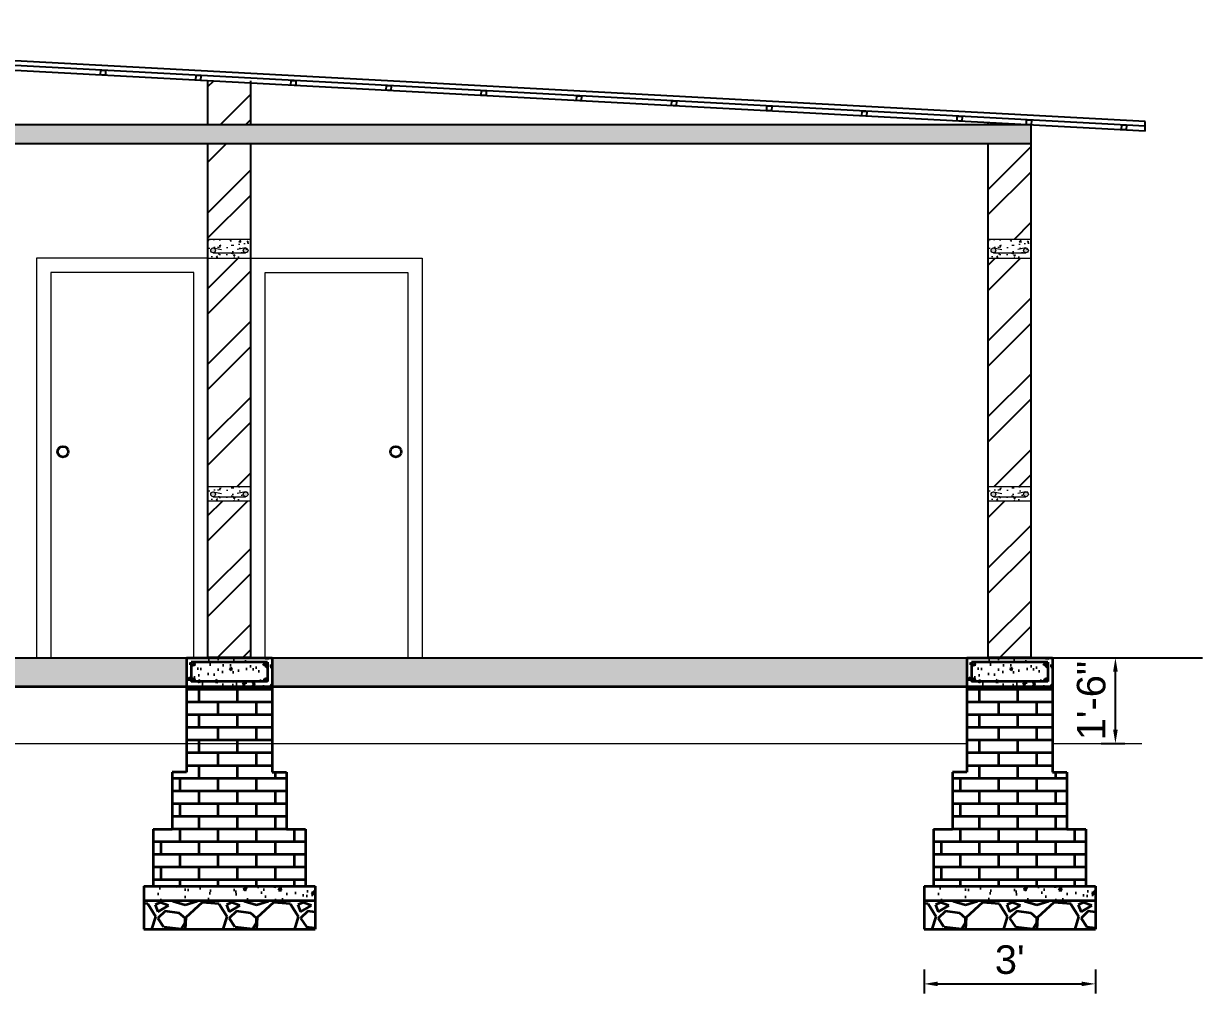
# Model space of a CAD drawing. Header units: inches. Extents: x 392906 to 410488, y -52747 to -40742.
# Drawn here: x 404074.3 to 404322, y -49820.4 to -49616.6 of the extents above; entities that cross this region are included whole.
import ezdxf

# ---------------------------------------------------------------- set-up
doc = ezdxf.new("R2010")
doc.units = ezdxf.units.IN
doc.header["$LTSCALE"] = 2
doc.header["$MEASUREMENT"] = 0
doc.header["$PDMODE"] = 34
doc.layers.get('0').update_dxf_attribs({"linetype": 'CONTINUOUS'})
doc.layers.get('DEFPOINTS').update_dxf_attribs({"color": 141, "linetype": 'CONTINUOUS'})
for name, color, linetype, lineweight in [('door', 20, 'CONTINUOUS', 35), ('steps', 253, 'CONTINUOUS', 20), ('WALL - A', 1, 'CONTINUOUS', 40)]:
    doc.layers.add(name, color=color, linetype=linetype, lineweight=lineweight)
doc.styles.add('Lettring Text', font='arial.ttf')
doc.dimstyles.new('Copy of Standard', dxfattribs={"dimtxt": 6, "dimasz": 2.875, "dimexe": 2, "dimexo": 4, "dimgap": 2, "dimtad": 1, "dimdec": 0, "dimrnd": 1, "dimzin": 0, "dimdsep": 46, "dimlunit": 4, "dimtxsty": 'Lettring Text', "dimcen": 0.1, "dimclrd": 7, "dimclre": 7, "dimclrt": 7, "dimazin": 0, "dimtfac": 0.645, "dimtdec": 0, "dimtmove": 1, "dimatfit": 0, "dimfxl": 3, "dimfxlon": 1, "dimtfillclr": 256, "dimtolj": 1, "dimtzin": 0, "dimlwd": -1, "dimlwe": -1, "dimarcsym": 2})
pattern_1 = [(50, (-542.3874, -2836.4753), (5.73808146, -0.50201708), [0.6, -6.6]), (355, (-542.3874, -2836.4753), (-1.11001067, 6.01753707), [0.48, -5.28]), (100.4514445, (-541.909, -2836.517), (4.628070774, 5.51551993), [0.50992154, -5.6091369]), (46.1842, (-542.3874, -2834.875), (8.53793065, -1.32415425), [0.9, -9.9]), (96.6356355, (-541.676, -2834.986), (7.47729557, 7.7929488), [0.76488274, -8.41371008]), (351.184164, (-542.387, -2834.875), (7.47729556, 7.7929488), [0.72, -7.92]), (21, (-541.5874, -2835.2753), (4.775256417, -3.220951125), [0.6, -6.6]), (326, (-541.5874, -2835.2753), (1.946522655, 5.80120036), [0.48, -5.28]), (71.4514447, (-541.1894, -2835.5437), (6.721779014, 2.58024922), [0.50992152, -5.6091369]), (37.5, (-542.3874, -2836.4753), (0.097278843, 2.663150831), [0, -5.216, 0, -5.36, 0, -5.3]), (7.5, (-542.3874, -2836.4753), (2.1045563, 3.155293695), [0, -3.056, 0, -5.096, 0, -2.02]), (327.5, (-544.1714, -2836.4753), (4.270579489, -0.180438974), [0, -2, 0, -6.24, 0, -8.28]), (317.5, (-544.9714, -2836.4753), (4.665489355, 0.80083986), [0, -2.6, 0, -4.144, 0, -5.88])]
pattern_2 = [(45, (-542.387, -2836.475), (-7.9549513, 7.9549513), []), (45, (-537.084, -2836.475), (-7.9549513, 7.9549513), [])]
pattern_3 = [(50, (339953.3017, 66762.3413), (5.73808146, -0.50201708), [0.6, -6.6]), (355, (339953.3017, 66762.341), (-1.11001067, 6.01753707), [0.48, -5.28]), (100.4514, (339953.78, 66762.2994), (4.62807505, 5.51551634), [0.50992152, -5.6091369]), (46.1842, (339953.302, 66763.941), (8.5379284, -1.3241521), [0.9, -9.9]), (96.6356, (339954.013, 66763.831), (7.47730164, 7.79294297), [0.7648823, -8.413704]), (351.1842, (339953.302, 66763.941), (7.47729556, 7.7929488), [0.72, -7.92]), (21, (339954.1017, 66763.5413), (4.77525642, -3.22095113), [0.6, -6.6]), (326, (339954.1017, 66763.541), (1.94652266, 5.80120036), [0.48, -5.28]), (71.4514, (339954.4996, 66763.273), (6.72178103, 2.58024397), [0.50992152, -5.6091369]), (37.5, (339953.3017, 66762.3413), (0.097278843, 2.66315083), [0, -5.216, 0, -5.36, 0, -5.3]), (7.5, (339953.3017, 66762.3413), (2.1045563, 3.155293695), [0, -3.056, 0, -5.096, 0, -2.02]), (327.5, (339951.5177, 66762.3413), (4.27057949, -0.180438974), [0, -2, 0, -6.24, 0, -8.28]), (317.5, (339950.7177, 66762.3413), (4.66548935, 0.80083986), [0, -2.6, 0, -4.144, 0, -5.88])]
pattern_4 = [(50, (339789.3017, 66762.3413), (5.73808146, -0.50201708), [0.6, -6.6]), (355, (339789.3017, 66762.341), (-1.11001067, 6.01753707), [0.48, -5.28]), (100.4514, (339789.78, 66762.2994), (4.62807505, 5.51551634), [0.50992152, -5.6091369]), (46.1842, (339789.302, 66763.941), (8.5379284, -1.3241521), [0.9, -9.9]), (96.6356, (339790.013, 66763.831), (7.47730164, 7.79294297), [0.7648823, -8.413704]), (351.1842, (339789.302, 66763.941), (7.47729556, 7.7929488), [0.72, -7.92]), (21, (339790.1017, 66763.5413), (4.77525642, -3.22095113), [0.6, -6.6]), (326, (339790.1017, 66763.541), (1.94652266, 5.80120036), [0.48, -5.28]), (71.4514, (339790.4996, 66763.273), (6.72178103, 2.58024397), [0.50992152, -5.6091369]), (37.5, (339789.3017, 66762.3413), (0.097278843, 2.66315083), [0, -5.216, 0, -5.36, 0, -5.3]), (7.5, (339789.3017, 66762.3413), (2.1045563, 3.155293695), [0, -3.056, 0, -5.096, 0, -2.02]), (327.5, (339787.5177, 66762.3413), (4.27057949, -0.180438974), [0, -2, 0, -6.24, 0, -8.28]), (317.5, (339786.7177, 66762.3413), (4.66548935, 0.80083986), [0, -2.6, 0, -4.144, 0, -5.88])]

# ---------------------------------------------------------------- blocks, each defined once
blk = doc.blocks.new('*D832')
at = {"color": 7, "transparency": 16777216}
for p, q in [((404300.76, -49749.88), (404305.76, -49749.88)), ((404303.76, -49765.01), (404303.76, -49752.76)), ((404300.76, -49767.89), (404305.76, -49767.89))]:
    blk.add_line(p, q, dxfattribs=at)
at = {"color": 7, "linetype": 'ByBlock', "transparency": 16777216}
for points in [[(404303.28, -49752.76), (404304.24, -49752.76), (404303.76, -49749.88)], [(404303.28, -49765.01), (404304.24, -49765.01), (404303.76, -49767.89)]]:
    blk.add_solid(points, dxfattribs=at)
at = {"layer": 'DEFPOINTS', "color": 0, "linetype": 'ByBlock', "transparency": 16777216}
for p in [(404290.55, -49749.88), (404303.76, -49749.88), (404290.55, -49767.89)]:
    blk.add_point(p, dxfattribs=at)
at = {"color": 7, "linetype": 'ByBlock', "lineweight": 5, "transparency": 16777216, "insert": (404298.7, -49758.88), "char_height": 6, "attachment_point": 5, "rotation": 90, "style": 'Lettring Text'}
blk.add_mtext('\\A1;1\'-6"', dxfattribs=at)
blk = doc.blocks.new('*D831')
at = {"color": 7, "transparency": 16777216}
for p, q in [((404263.55, -49815.41), (404263.55, -49820.41)), ((404299.55, -49815.41), (404299.55, -49820.41)), ((404266.42, -49818.41), (404296.67, -49818.41))]:
    blk.add_line(p, q, dxfattribs=at)
at = {"color": 7, "linetype": 'ByBlock', "transparency": 16777216}
for points in [[(404266.42, -49817.93), (404266.42, -49818.89), (404263.55, -49818.41)], [(404296.67, -49817.93), (404296.67, -49818.89), (404299.55, -49818.41)]]:
    blk.add_solid(points, dxfattribs=at)
at = {"layer": 'DEFPOINTS', "color": 0, "linetype": 'ByBlock', "transparency": 16777216}
for p in [(404263.55, -49803.88), (404299.55, -49803.88), (404299.55, -49818.41)]:
    blk.add_point(p, dxfattribs=at)
at = {"color": 7, "linetype": 'ByBlock', "lineweight": 5, "transparency": 16777216, "insert": (404281.55, -49813.35), "char_height": 6, "attachment_point": 5, "style": 'Lettring Text'}
blk.add_mtext("\\A1;3'", dxfattribs=at)

msp = doc.modelspace()

# ---------------------------------------------------------------- hatches: boundary and pattern name
at = {"linetype": 'ByBlock', "lineweight": 5}
h = msp.add_hatch(dxfattribs=at)
h.set_pattern_fill('AR-CONC', scale=0.5, style=0)
h.set_pattern_definition([(50, (357874.1234, 19141.8703), (3.58630091, -0.31376067), [0.375, -4.125]), (355, (357874.1234, 19141.8703), (-0.69375667, 3.76096067), [0.3, -3.3]), (100.4514, (357874.4222, 19141.844), (2.89254691, 3.44719771), [0.31870095, -3.50571056]), (46.1842, (357874.1234, 19142.8703), (5.33620524, -0.82759507), [0.5625, -6.1875]), (96.6356, (357874.568, 19142.8013), (4.67331353, 4.87058935), [0.47805144, -5.258565]), (351.1842, (357874.1234, 19142.87), (4.67330973, 4.870593), [0.45, -4.95]), (21, (357874.6234, 19142.6203), (2.98453526, -2.01309445), [0.375, -4.125]), (326, (357874.6234, 19142.6203), (1.21657666, 3.62575023), [0.3, -3.3]), (71.4514, (357874.872, 19142.4525), (4.20111314, 1.61265248), [0.31870095, -3.50571056]), (37.5, (357874.1234, 19141.8703), (0.060799277, 1.66446927), [0, -3.26, 0, -3.35, 0, -3.3125]), (7.5, (357874.1234, 19141.8703), (1.315347687, 1.97205856), [0, -1.91, 0, -3.185, 0, -1.2625]), (327.5, (357873.0084, 19141.8703), (2.66911218, -0.112774359), [0, -1.25, 0, -3.9, 0, -5.175]), (317.5, (357872.5084, 19141.8703), (2.91593085, 0.50052491), [0, -1.625, 0, -2.59, 0, -3.675])])
h.paths.add_polyline_path([(404122.05, -49661.88), (404113.05, -49661.88), (404113.05, -49665.88), (404122.05, -49665.88)])
edge = h.paths.add_edge_path(flags=16)
edge.add_arc((404120.97, -49664.52), 0.496, 180, 268.058, ccw=False)
edge.add_arc((404120.97, -49664.52), 0.496, 0, 180, ccw=False)
edge.add_arc((404120.97, -49664.52), 0.496, -91.942, 0, ccw=False)
edge.add_line((404120.95, -49665.02), (404114.15, -49665.02))
edge.add_arc((404114.13, -49664.52), 0.496, 180, 271.942, ccw=False)
edge.add_arc((404114.13, -49664.52), 0.496, 0, 180, ccw=False)
edge.add_arc((404114.13, -49664.52), 0.496, -88.058, 0, ccw=False)
edge.add_line((404114.15, -49665.02), (404120.95, -49665.02))
h = msp.add_hatch(dxfattribs=at)
h.set_pattern_fill('AR-CONC', scale=0.5, style=0)
h.set_pattern_definition([(50, (358038.1234, 19141.8703), (3.58630091, -0.31376067), [0.375, -4.125]), (355, (358038.1234, 19141.8703), (-0.69375667, 3.76096067), [0.3, -3.3]), (100.4514, (358038.4222, 19141.844), (2.89254691, 3.44719771), [0.31870095, -3.50571056]), (46.1842, (358038.1234, 19142.8703), (5.33620524, -0.82759507), [0.5625, -6.1875]), (96.6356, (358038.568, 19142.8013), (4.67331353, 4.87058935), [0.47805144, -5.258565]), (351.1842, (358038.1234, 19142.87), (4.67330973, 4.870593), [0.45, -4.95]), (21, (358038.6234, 19142.6203), (2.98453526, -2.01309445), [0.375, -4.125]), (326, (358038.6234, 19142.6203), (1.21657666, 3.62575023), [0.3, -3.3]), (71.4514, (358038.872, 19142.4525), (4.20111314, 1.61265248), [0.31870095, -3.50571056]), (37.5, (358038.1234, 19141.8703), (0.060799277, 1.66446927), [0, -3.26, 0, -3.35, 0, -3.3125]), (7.5, (358038.1234, 19141.8703), (1.315347687, 1.97205856), [0, -1.91, 0, -3.185, 0, -1.2625]), (327.5, (358037.0084, 19141.8703), (2.66911218, -0.112774359), [0, -1.25, 0, -3.9, 0, -5.175]), (317.5, (358036.5084, 19141.8703), (2.91593085, 0.50052491), [0, -1.625, 0, -2.59, 0, -3.675])])
h.paths.add_polyline_path([(404286.05, -49661.88), (404277.05, -49661.88), (404277.05, -49665.88), (404286.05, -49665.88)])
edge = h.paths.add_edge_path(flags=16)
edge.add_arc((404284.97, -49664.52), 0.496, 180, 268.058, ccw=False)
edge.add_arc((404284.97, -49664.52), 0.496, 0, 180, ccw=False)
edge.add_arc((404284.97, -49664.52), 0.496, -91.942, 0, ccw=False)
edge.add_line((404284.95, -49665.02), (404278.15, -49665.02))
edge.add_arc((404278.13, -49664.52), 0.496, 180, 271.942, ccw=False)
edge.add_arc((404278.13, -49664.52), 0.496, 0, 180, ccw=False)
edge.add_arc((404278.13, -49664.52), 0.496, -88.058, 0, ccw=False)
edge.add_line((404278.15, -49665.02), (404284.95, -49665.02))
h = msp.add_hatch(color=7, dxfattribs=at)
h.paths.add_polyline_path([(404121.46, -49664.25, 0.414214), (404120.97, -49663.75), (404120.8, -49663.78, 0.315664), (404120.47, -49664.25, 1)])
h.paths.add_polyline_path([(404114.3, -49663.78), (404114.13, -49663.75, 0.414214), (404113.64, -49664.25, 0.404321), (404114.11, -49664.75), (404114.15, -49664.75, 0.404321), (404114.63, -49664.25, 0.315664)])
h = msp.add_hatch(color=7, dxfattribs=at)
h.paths.add_polyline_path([(404285.46, -49664.25, 0.414214), (404284.97, -49663.75), (404284.8, -49663.78, 0.315664), (404284.47, -49664.25, 1)])
h.paths.add_polyline_path([(404278.3, -49663.78), (404278.13, -49663.75, 0.414214), (404277.64, -49664.25, 0.404321), (404278.11, -49664.75), (404278.15, -49664.75, 0.404321), (404278.63, -49664.25, 0.315664)])
h = msp.add_hatch(dxfattribs=at)
h.set_pattern_fill('AR-CONC', scale=0.5, style=0)
h.set_pattern_definition([(50, (357874.1234, 19090.8703), (3.58630091, -0.31376067), [0.375, -4.125]), (355, (357874.1234, 19090.8703), (-0.69375667, 3.76096067), [0.3, -3.3]), (100.4514, (357874.4222, 19090.844), (2.89254691, 3.44719771), [0.31870095, -3.50571056]), (46.1842, (357874.1234, 19091.8703), (5.33620524, -0.82759507), [0.5625, -6.1875]), (96.6356, (357874.568, 19091.8013), (4.67331353, 4.87058935), [0.47805144, -5.258565]), (351.1842, (357874.1234, 19091.87), (4.67330973, 4.870593), [0.45, -4.95]), (21, (357874.6234, 19091.6203), (2.98453526, -2.01309445), [0.375, -4.125]), (326, (357874.6234, 19091.6203), (1.21657666, 3.62575023), [0.3, -3.3]), (71.4514, (357874.872, 19091.4525), (4.20111314, 1.61265248), [0.31870095, -3.50571056]), (37.5, (357874.1234, 19090.8703), (0.060799277, 1.66446927), [0, -3.26, 0, -3.35, 0, -3.3125]), (7.5, (357874.1234, 19090.8703), (1.315347687, 1.97205856), [0, -1.91, 0, -3.185, 0, -1.2625]), (327.5, (357873.0084, 19090.8703), (2.66911218, -0.112774359), [0, -1.25, 0, -3.9, 0, -5.175]), (317.5, (357872.5084, 19090.8703), (2.91593085, 0.50052491), [0, -1.625, 0, -2.59, 0, -3.675])])
h.paths.add_polyline_path([(404122.05, -49713.88), (404113.05, -49713.88), (404113.05, -49716.88), (404122.05, -49716.88)])
h.paths.add_polyline_path([(404120.95, -49716.02, -0.404321), (404120.47, -49715.52, -1), (404121.46, -49715.52, -0.424176), (404120.95, -49716.02), (404114.15, -49716.02, -0.424176), (404113.64, -49715.52, -1), (404114.63, -49715.52, -0.404321), (404114.15, -49716.02)], flags=16)
h = msp.add_hatch(color=7, dxfattribs=at)
h.paths.add_polyline_path([(404121.46, -49715.52, 0.414214), (404120.97, -49715.03), (404120.8, -49715.06, 0.315664), (404120.47, -49715.52, 1)])
h.paths.add_polyline_path([(404114.3, -49715.06), (404114.13, -49715.03, 0.414214), (404113.64, -49715.52, 0.404321), (404114.11, -49716.02), (404114.15, -49716.02, 0.404321), (404114.63, -49715.52, 0.315664)])
h = msp.add_hatch(dxfattribs=at)
h.set_pattern_fill('AR-CONC', scale=0.5, style=0)
h.set_pattern_definition([(50, (358038.1234, 19090.8703), (3.58630091, -0.31376067), [0.375, -4.125]), (355, (358038.1234, 19090.8703), (-0.69375667, 3.76096067), [0.3, -3.3]), (100.4514, (358038.4222, 19090.844), (2.89254691, 3.44719771), [0.31870095, -3.50571056]), (46.1842, (358038.1234, 19091.8703), (5.33620524, -0.82759507), [0.5625, -6.1875]), (96.6356, (358038.568, 19091.8013), (4.67331353, 4.87058935), [0.47805144, -5.258565]), (351.1842, (358038.1234, 19091.87), (4.67330973, 4.870593), [0.45, -4.95]), (21, (358038.6234, 19091.6203), (2.98453526, -2.01309445), [0.375, -4.125]), (326, (358038.6234, 19091.6203), (1.21657666, 3.62575023), [0.3, -3.3]), (71.4514, (358038.872, 19091.4525), (4.20111314, 1.61265248), [0.31870095, -3.50571056]), (37.5, (358038.1234, 19090.8703), (0.060799277, 1.66446927), [0, -3.26, 0, -3.35, 0, -3.3125]), (7.5, (358038.1234, 19090.8703), (1.315347687, 1.97205856), [0, -1.91, 0, -3.185, 0, -1.2625]), (327.5, (358037.0084, 19090.8703), (2.66911218, -0.112774359), [0, -1.25, 0, -3.9, 0, -5.175]), (317.5, (358036.5084, 19090.8703), (2.91593085, 0.50052491), [0, -1.625, 0, -2.59, 0, -3.675])])
h.paths.add_polyline_path([(404286.05, -49713.88), (404277.05, -49713.88), (404277.05, -49716.88), (404286.05, -49716.88)])
h.paths.add_polyline_path([(404284.95, -49716.02, -0.404321), (404284.47, -49715.52, -1), (404285.46, -49715.52, -0.424176), (404284.95, -49716.02), (404278.15, -49716.02, -0.424176), (404277.64, -49715.52, -1), (404278.63, -49715.52, -0.404321), (404278.15, -49716.02)], flags=16)
h = msp.add_hatch(color=7, dxfattribs=at)
h.paths.add_polyline_path([(404285.46, -49715.52, 0.414214), (404284.97, -49715.03), (404284.8, -49715.06, 0.315664), (404284.47, -49715.52, 1)])
h.paths.add_polyline_path([(404278.3, -49715.06), (404278.13, -49715.03, 0.414214), (404277.64, -49715.52, 0.404321), (404278.11, -49716.02), (404278.15, -49716.02, 0.404321), (404278.63, -49715.52, 0.315664)])
at = {"layer": 'door', "ltscale": 0.5}
h = msp.add_hatch(dxfattribs=at)
h.set_pattern_fill('AR-CONC', color=256, scale=0.8, style=0)
h.set_pattern_definition(pattern_1)
h.paths.add_polyline_path([(404286.05, -49641.88), (404286.05, -49637.88), (403950.51, -49637.88), (403950.51, -49641.88)])
h = msp.add_hatch(dxfattribs=at)
h.set_pattern_fill('AR-CONC', color=256, scale=0.8, style=0)
h.set_pattern_definition(pattern_4)
h.paths.add_polyline_path([(404126.55, -49749.88), (404108.55, -49749.88), (404108.55, -49755.88), (404126.55, -49755.88), (404126.55, -49750.83)])
h.paths.add_polyline_path([(404125.55, -49750.83), (404125.55, -49754.88), (404109.55, -49754.88), (404109.55, -49750.83), (404109.85, -49750.83, -0.049683), (404109.92, -49750.83)], flags=16)
h.paths.add_polyline_path([(404125.54, -49751.17, -1), (404124.87, -49751.17, -1)], flags=0)
h.paths.add_polyline_path([(404125.55, -49754.55, -1), (404124.88, -49754.55, -1)], flags=16)
h.paths.add_polyline_path([(404110.22, -49754.55, -1), (404109.55, -49754.55, -1)], flags=16)
h = msp.add_hatch(dxfattribs=at)
h.set_pattern_fill('AR-CONC', color=256, scale=0.8, style=0)
h.set_pattern_definition(pattern_3)
h.paths.add_polyline_path([(404290.55, -49749.88), (404272.55, -49749.88), (404272.55, -49755.88), (404290.55, -49755.88), (404290.55, -49750.83)])
h.paths.add_polyline_path([(404289.55, -49750.83), (404289.55, -49754.88), (404273.55, -49754.88), (404273.55, -49750.83), (404273.85, -49750.83, -0.049683), (404273.92, -49750.83)], flags=16)
h.paths.add_polyline_path([(404289.54, -49751.17, -1), (404288.87, -49751.17, -1)], flags=0)
h.paths.add_polyline_path([(404289.55, -49754.55, -1), (404288.88, -49754.55, -1)], flags=16)
h.paths.add_polyline_path([(404274.22, -49754.55, -1), (404273.55, -49754.55, -1)], flags=16)
h = msp.add_hatch(dxfattribs=at)
h.set_pattern_fill('AR-CONC', color=256, scale=0.8, style=0)
h.set_pattern_definition(pattern_4)
h.paths.add_polyline_path([(404125.55, -49750.83), (404109.55, -49750.83), (404109.55, -49754.88), (404125.55, -49754.88)])
h = msp.add_hatch(color=256, dxfattribs=at)
h.paths.add_polyline_path([(404110.22, -49751.16, 0.385424), (404109.92, -49750.83), (404109.85, -49750.83, 0.385424), (404109.55, -49751.16, 1)])
h.paths.add_polyline_path([(404109.55, -49754.55, 1), (404110.22, -49754.55, 1)])
h.paths.add_polyline_path([(404124.87, -49751.17, 1), (404125.54, -49751.17, 1)])
h.paths.add_polyline_path([(404124.88, -49754.55, 1), (404125.55, -49754.55, 1)])
h = msp.add_hatch(dxfattribs=at)
h.set_pattern_fill('AR-CONC', color=256, scale=0.8, style=0)
h.set_pattern_definition(pattern_3)
h.paths.add_polyline_path([(404289.55, -49750.83), (404273.55, -49750.83), (404273.55, -49754.88), (404289.55, -49754.88)])
h = msp.add_hatch(color=256, dxfattribs=at)
h.paths.add_polyline_path([(404274.22, -49751.16, 0.385424), (404273.92, -49750.83), (404273.85, -49750.83, 0.385424), (404273.55, -49751.16, 1)])
h.paths.add_polyline_path([(404273.55, -49754.55, 1), (404274.22, -49754.55, 1)])
h.paths.add_polyline_path([(404288.87, -49751.17, 1), (404289.54, -49751.17, 1)])
h.paths.add_polyline_path([(404288.88, -49754.55, 1), (404289.55, -49754.55, 1)])
at = {"layer": 'door', "ltscale": 0.5, "transparency": 33554648}
h = msp.add_hatch(dxfattribs=at)
h.set_pattern_fill('AR-BRSTD', color=256)
h.set_pattern_definition([(0, (248715.2277, -22862.453), (0, 2.667), []), (90, (248715.2277, -22862.453), (-4, 2.667), [2.667, -2.667])])
h.paths.add_polyline_path([(404126.55, -49755.88), (404108.55, -49755.88), (404108.55, -49773.88), (404126.55, -49773.88)])
h.paths.add_polyline_path([(404129.55, -49773.88), (404105.55, -49773.88), (404105.55, -49785.88), (404126.55, -49785.88), (404129.55, -49785.88)])
h.paths.add_polyline_path([(404133.55, -49785.88), (404126.55, -49785.88), (404105.55, -49785.88), (404101.55, -49785.88), (404101.55, -49797.88), (404133.55, -49797.88)])
h = msp.add_hatch(dxfattribs=at)
h.set_pattern_fill('AR-BRSTD', color=256)
h.set_pattern_definition([(0, (248879.2277, -22862.453), (0, 2.667), []), (90, (248879.2277, -22862.453), (-4, 2.667), [2.667, -2.667])])
h.paths.add_polyline_path([(404290.55, -49755.88), (404272.55, -49755.88), (404272.55, -49773.88), (404290.55, -49773.88)])
h.paths.add_polyline_path([(404293.55, -49773.88), (404269.55, -49773.88), (404269.55, -49785.88), (404290.55, -49785.88), (404293.55, -49785.88)])
h.paths.add_polyline_path([(404297.55, -49785.88), (404290.55, -49785.88), (404269.55, -49785.88), (404265.55, -49785.88), (404265.55, -49797.88), (404297.55, -49797.88)])
at = {"layer": 'door', "ltscale": 0.5}
h = msp.add_hatch(dxfattribs=at)
h.set_pattern_fill('AR-CONC', color=256, style=0)
h.set_pattern_definition([(50, (399349.809, 18645), (7.17260183, -0.62752135), [0.75, -8.25]), (355, (399349.809, 18645), (-1.3875133, 7.5219213), [0.6, -6.6]), (100.4514, (399350.407, 18644.9476), (5.7850938, 6.8943954), [0.6374019, -7.0114211]), (46.1842, (399349.809, 18647), (10.6724105, -1.6551901), [1.125, -12.375]), (96.6356, (399350.699, 18646.862), (9.346627, 9.7411787), [0.9561029, -10.51713]), (351.1842, (399349.809, 18647), (9.3466195, 9.741186), [0.9, -9.9]), (21, (399350.809, 18646.5), (5.9690705, -4.0261889), [0.75, -8.25]), (326, (399350.809, 18646.5), (2.4331533, 7.25150045), [0.6, -6.6]), (71.4514, (399351.3066, 18646.1644), (8.4022263, 3.225305), [0.6374019, -7.0114211]), (37.5, (399349.8091, 18645), (0.12159855, 3.32893854), [0, -6.52, 0, -6.7, 0, -6.625]), (7.5, (399349.809, 18645), (2.63069537, 3.94411712), [0, -3.82, 0, -6.37, 0, -2.525]), (327.5, (399347.5791, 18645), (5.33822436, -0.22554872), [0, -2.5, 0, -7.8, 0, -10.35]), (317.5, (399346.579, 18645), (5.8318617, 1.00104982), [0, -3.25, 0, -5.18, 0, -7.35])])
h.paths.add_polyline_path([(404135.55, -49797.88), (404099.55, -49797.88), (404099.55, -49800.88), (404135.55, -49800.88)])
h = msp.add_hatch(dxfattribs=at)
h.set_pattern_fill('AR-CONC', color=256, style=0)
h.set_pattern_definition([(50, (399513.809, 18645), (7.17260183, -0.62752135), [0.75, -8.25]), (355, (399513.809, 18645), (-1.3875133, 7.5219213), [0.6, -6.6]), (100.4514, (399514.407, 18644.9476), (5.7850938, 6.8943954), [0.6374019, -7.0114211]), (46.1842, (399513.809, 18647), (10.6724105, -1.6551901), [1.125, -12.375]), (96.6356, (399514.699, 18646.862), (9.346627, 9.7411787), [0.9561029, -10.51713]), (351.1842, (399513.809, 18647), (9.3466195, 9.741186), [0.9, -9.9]), (21, (399514.809, 18646.5), (5.9690705, -4.0261889), [0.75, -8.25]), (326, (399514.809, 18646.5), (2.4331533, 7.25150045), [0.6, -6.6]), (71.4514, (399515.3066, 18646.1644), (8.4022263, 3.225305), [0.6374019, -7.0114211]), (37.5, (399513.8091, 18645), (0.12159855, 3.32893854), [0, -6.52, 0, -6.7, 0, -6.625]), (7.5, (399513.809, 18645), (2.63069537, 3.94411712), [0, -3.82, 0, -6.37, 0, -2.525]), (327.5, (399511.5791, 18645), (5.33822436, -0.22554872), [0, -2.5, 0, -7.8, 0, -10.35]), (317.5, (399510.579, 18645), (5.8318617, 1.00104982), [0, -3.25, 0, -5.18, 0, -7.35])])
h.paths.add_polyline_path([(404299.55, -49797.88), (404263.55, -49797.88), (404263.55, -49800.88), (404299.55, -49800.88)])
at = {"layer": 'door', "ltscale": 0.5, "transparency": 33554648}
h = msp.add_hatch(dxfattribs=at)
h.set_pattern_fill('GRAVEL', color=256, scale=15)
h.set_pattern_definition([(228.0127875, (42918.9345, -19019.0135), (-120, -135), [2.01804, -199.7863207]), (184.96974073, (42917.58455, -19020.5135), (180, 15), [3.46302, -342.8388714]), (132.51044708, (42914.1345, -19020.8135), (150, -165), [2.44182, -241.74048894]), (267.273689, (42908.28455, -19024.5635), (15, 300), [3.15357, -312.2033706]), (292.83365418, (42908.13455, -19027.7135), (-75, 180), [3.092325, -306.1405969]), (357.273689, (42909.33455, -19030.5635), (-300, 15), [3.15357, -312.2033706]), (37.69424047, (42912.48455, -19030.7135), (-195, -150), [4.170435, -412.87272823]), (72.25532837, (42915.78455, -19028.1635), (105, 330), [3.93732, -389.79482245]), (121.42956562, (42916.98455, -19024.4135), (-120, 195), [3.16425, -313.26109665]), (175.2363583, (42915.3345, -19021.7135), (165, -15), [3.61248, -177.0114387]), (222.3974378, (42911.73455, -19021.41347), (-180, -165), [4.67172, -462.5006251]), (138.81407483, (42923.1345, -19024.7135), (-105, 90), [1.594515, -157.8576722]), (171.4692344, (42921.93455, -19023.6635), (195, -30), [3.033555, -300.32267124]), (225, (42918.935, -19023.213), (-2e-15, -15), [2.121315, -19.09188844]), (203.1985905, (42917.8845, -19021.4135), (75, 30), [1.14237, -113.0942266]), (291.8014095, (42916.8345, -19021.8635), (-15, 45), [1.615545, -79.1619271]), (30.9637565, (42917.4345, -19023.3635), (45, 30), [2.623935, -84.8403434]), (161.5650512, (42919.6845, -19022.0135), (30, -15), [1.897365, -45.5367999]), (16.38954033, (42908.13455, -19021.8635), (150, 45), [2.658, -263.1426772]), (70.34617594, (42910.6845, -19021.1135), (-60, -165), [2.229915, -220.7611162]), (293.1985905, (42919.6845, -19019.0135), (-30, 75), [2.284725, -111.9518716]), (343.61045967, (42920.58455, -19021.1135), (-150, 45), [2.658, -263.1426772]), (339.4439548, (42908.1345, -19031.1635), (-75, 30), [2.5632, -125.5968562]), (294.77514057, (42910.5345, -19032.0635), (-75, 165), [2.14767, -212.61964595]), (66.8014095, (42919.8345, -19034.0135), (30, 75), [2.284725, -111.9518716]), (17.35402464, (42920.73455, -19031.9135), (-195, -60), [2.514465, -248.9313542]), (69.4439548, (42912.4845, -19034.0135), (-30, -75), [1.2816, -126.8784562]), (101.3099325, (42918.9345, -19034.0135), (-15, 60), [0.76485, -75.7204427]), (165.9637565, (42918.7845, -19033.2635), (45, -15), [3.092325, -58.7542594]), (186.00900596, (42915.78455, -19032.5135), (150, 15), [2.86575, -283.7088476]), (303.6900675, (42917.4345, -19024.7135), (-15, 30), [2.16333, -51.91993913]), (353.15722659, (42918.63455, -19026.5135), (255, -30), [3.77691, -373.91343936]), (60.9453959, (42922.3845, -19026.9635), (-60, -105), [1.54434, -152.8901121]), (90, (42923.135, -19025.613), (-15, 15), [0.9, -14.1]), (120.25643716, (42915.4845, -19032.0635), (60, -105), [2.08386, -206.30279984]), (48.0127875, (42914.4345, -19030.2635), (120, 135), [4.03608, -197.7682807]), (0, (42917.135, -19027.263), (15, 15), [3.9, -11.1]), (325.30484647, (42921.0345, -19027.2635), (150, -105), [2.37171, -234.7991145]), (254.0546041, (42922.9845, -19028.6135), (-15, -60), [2.18403, -107.01761834]), (207.64597536, (42922.38455, -19030.7135), (-285, -150), [3.555975, -352.04211273]), (175.42607874, (42919.23455, -19032.3635), (-195, 15), [3.761985, -372.4361011])])
h.paths.add_polyline_path([(404135.55, -49800.88), (404099.55, -49800.88), (404099.55, -49806.88), (404135.55, -49806.88)])
h = msp.add_hatch(dxfattribs=at)
h.set_pattern_fill('GRAVEL', color=256, scale=15)
h.set_pattern_definition([(228.0127875, (43082.9345, -19019.0135), (-120, -135), [2.01804, -199.7863207]), (184.96974073, (43081.58455, -19020.5135), (180, 15), [3.46302, -342.8388714]), (132.51044708, (43078.1345, -19020.8135), (150, -165), [2.44182, -241.74048894]), (267.273689, (43072.28455, -19024.5635), (15, 300), [3.15357, -312.2033706]), (292.83365418, (43072.13455, -19027.7135), (-75, 180), [3.092325, -306.1405969]), (357.273689, (43073.33455, -19030.5635), (-300, 15), [3.15357, -312.2033706]), (37.69424047, (43076.48455, -19030.7135), (-195, -150), [4.170435, -412.87272823]), (72.25532837, (43079.78455, -19028.1635), (105, 330), [3.93732, -389.79482245]), (121.42956562, (43080.98455, -19024.4135), (-120, 195), [3.16425, -313.26109665]), (175.2363583, (43079.3345, -19021.7135), (165, -15), [3.61248, -177.0114387]), (222.3974378, (43075.73455, -19021.41347), (-180, -165), [4.67172, -462.5006251]), (138.81407483, (43087.1345, -19024.7135), (-105, 90), [1.594515, -157.8576722]), (171.4692344, (43085.93455, -19023.6635), (195, -30), [3.033555, -300.32267124]), (225, (43082.935, -19023.213), (-2e-15, -15), [2.121315, -19.09188844]), (203.1985905, (43081.8845, -19021.4135), (75, 30), [1.14237, -113.0942266]), (291.8014095, (43080.8345, -19021.8635), (-15, 45), [1.615545, -79.1619271]), (30.9637565, (43081.4345, -19023.3635), (45, 30), [2.623935, -84.8403434]), (161.5650512, (43083.6845, -19022.0135), (30, -15), [1.897365, -45.5367999]), (16.38954033, (43072.13455, -19021.8635), (150, 45), [2.658, -263.1426772]), (70.34617594, (43074.6845, -19021.1135), (-60, -165), [2.229915, -220.7611162]), (293.1985905, (43083.6845, -19019.0135), (-30, 75), [2.284725, -111.9518716]), (343.61045967, (43084.58455, -19021.1135), (-150, 45), [2.658, -263.1426772]), (339.4439548, (43072.1345, -19031.1635), (-75, 30), [2.5632, -125.5968562]), (294.77514057, (43074.5345, -19032.0635), (-75, 165), [2.14767, -212.61964595]), (66.8014095, (43083.8345, -19034.0135), (30, 75), [2.284725, -111.9518716]), (17.35402464, (43084.73455, -19031.9135), (-195, -60), [2.514465, -248.9313542]), (69.4439548, (43076.4845, -19034.0135), (-30, -75), [1.2816, -126.8784562]), (101.3099325, (43082.9345, -19034.0135), (-15, 60), [0.76485, -75.7204427]), (165.9637565, (43082.7845, -19033.2635), (45, -15), [3.092325, -58.7542594]), (186.00900596, (43079.78455, -19032.5135), (150, 15), [2.86575, -283.7088476]), (303.6900675, (43081.4345, -19024.7135), (-15, 30), [2.16333, -51.91993913]), (353.15722659, (43082.63455, -19026.5135), (255, -30), [3.77691, -373.91343936]), (60.9453959, (43086.3845, -19026.9635), (-60, -105), [1.54434, -152.8901121]), (90, (43087.135, -19025.613), (-15, 15), [0.9, -14.1]), (120.25643716, (43079.4845, -19032.0635), (60, -105), [2.08386, -206.30279984]), (48.0127875, (43078.4345, -19030.2635), (120, 135), [4.03608, -197.7682807]), (0, (43081.135, -19027.263), (15, 15), [3.9, -11.1]), (325.30484647, (43085.0345, -19027.2635), (150, -105), [2.37171, -234.7991145]), (254.0546041, (43086.9845, -19028.6135), (-15, -60), [2.18403, -107.01761834]), (207.64597536, (43086.38455, -19030.7135), (-285, -150), [3.555975, -352.04211273]), (175.42607874, (43083.23455, -19032.3635), (-195, 15), [3.761985, -372.4361011])])
h.paths.add_polyline_path([(404299.55, -49800.88), (404263.55, -49800.88), (404263.55, -49806.88), (404299.55, -49806.88)])
at = {"layer": 'steps', "ltscale": 0.3}
h = msp.add_hatch(dxfattribs=at)
h.set_pattern_fill('AR-CONC', scale=0.8, style=0)
h.set_pattern_definition(pattern_1)
h.paths.add_polyline_path([(403964.01, -49749.88), (403964.01, -49755.88), (404108.55, -49755.88), (404108.55, -49749.88)])
h = msp.add_hatch(dxfattribs=at)
h.set_pattern_fill('AR-CONC', scale=0.8, style=0)
h.set_pattern_definition(pattern_1)
h.paths.add_polyline_path([(404272.55, -49755.88), (404272.55, -49749.88), (404126.55, -49749.88), (404126.55, -49755.88)])
at = {"layer": 'WALL - A', "lineweight": 25}
h = msp.add_hatch(dxfattribs=at)
h.set_pattern_fill('ANSI32', color=256, scale=30, style=0)
h.set_pattern_definition(pattern_2)
h.paths.add_polyline_path([(404122.05, -49629.08), (404113.05, -49628.6), (404113.05, -49637.88), (404122.05, -49637.88)])
h = msp.add_hatch(dxfattribs=at)
h.set_pattern_fill('ANSI32', color=256, scale=30, style=0)
h.set_pattern_definition(pattern_2)
h.paths.add_polyline_path([(404277.05, -49637.4), (404277.05, -49637.88), (404286.05, -49637.88)])
h = msp.add_hatch(dxfattribs=at)
h.set_pattern_fill('ANSI32', color=256, scale=30, style=0)
h.set_pattern_definition(pattern_2)
h.paths.add_polyline_path([(404122.05, -49641.88), (404113.05, -49641.88), (404113.05, -49661.88), (404122.05, -49661.88)])
h = msp.add_hatch(dxfattribs=at)
h.set_pattern_fill('ANSI32', color=256, scale=30, style=0)
h.set_pattern_definition(pattern_2)
h.paths.add_polyline_path([(404286.05, -49641.88), (404277.05, -49641.88), (404277.05, -49661.88), (404286.05, -49661.88)])
h = msp.add_hatch(dxfattribs=at)
h.set_pattern_fill('ANSI32', color=256, scale=30, style=0)
h.set_pattern_definition(pattern_2)
h.paths.add_polyline_path([(404122.05, -49665.88), (404113.05, -49665.88), (404113.05, -49713.88), (404122.05, -49713.88)])
h = msp.add_hatch(dxfattribs=at)
h.set_pattern_fill('ANSI32', color=256, scale=30, style=0)
h.set_pattern_definition(pattern_2)
h.paths.add_polyline_path([(404277.05, -49713.88), (404286.05, -49713.88), (404286.05, -49665.88), (404277.05, -49665.88)])
h = msp.add_hatch(dxfattribs=at)
h.set_pattern_fill('ANSI32', color=256, scale=30, style=0)
h.set_pattern_definition(pattern_2)
h.paths.add_polyline_path([(404122.05, -49716.88), (404113.05, -49716.88), (404113.05, -49749.88), (404122.05, -49749.88)])
h = msp.add_hatch(dxfattribs=at)
h.set_pattern_fill('ANSI32', color=256, scale=30, style=0)
h.set_pattern_definition(pattern_2)
h.paths.add_polyline_path([(404277.05, -49749.88), (404286.05, -49749.88), (404286.05, -49716.88), (404277.05, -49716.88)])

# ---------------------------------------------------------------- linework, layer by layer
at = {"ltscale": 0.5}
for p, q in [((404310.05, -49637.17), (403926.51, -49616.59)), ((404310.05, -49638.17), (403926.51, -49617.59)), ((404310.05, -49639.17), (403926.51, -49618.59)), ((404113.05, -49637.88), (404113.05, -49628.6)), ((404122.05, -49637.88), (404122.05, -49628.6)), ((404286.05, -49637.88), (403950.51, -49637.88)), ((404277.05, -49637.88), (404277.05, -49637.4)), ((404286.05, -49749.88), (404286.05, -49637.88)), ((404310.05, -49639.17), (404310.05, -49637.17)), ((404286.05, -49641.88), (403950.51, -49641.88)), ((404113.05, -49749.88), (404113.05, -49641.88)), ((404122.05, -49749.88), (404122.05, -49641.88)), ((404277.05, -49749.88), (404277.05, -49641.88)), ((403950.51, -49749.88), (404286.05, -49749.88)), ((404113.05, -49749.88), (404122.05, -49749.88)), ((404113.05, -49749.88), (404122.05, -49749.88)), ((404277.05, -49749.88), (404286.05, -49749.88)), ((404286.05, -49749.88), (404322.05, -49749.88))]:
    msp.add_line(p, q, dxfattribs=at)
at = {"color": 7, "linetype": 'ByBlock', "lineweight": 5}
for p, q in [((404113.05, -49661.88), (404122.05, -49661.88)), ((404277.05, -49661.88), (404286.05, -49661.88)), ((404113.05, -49665.88), (404122.05, -49665.88)), ((404113.05, -49665.88), (404122.05, -49665.88)), ((404114.11, -49664.75), (404120.97, -49664.75)), ((404114.13, -49663.75), (404115.88, -49664.06)), ((404120.97, -49663.75), (404119.22, -49664.06)), ((404277.05, -49665.88), (404286.05, -49665.88)), ((404277.05, -49665.88), (404286.05, -49665.88)), ((404278.11, -49664.75), (404284.97, -49664.75)), ((404278.13, -49663.75), (404279.88, -49664.06)), ((404284.97, -49663.75), (404283.22, -49664.06)), ((404113.05, -49713.88), (404122.05, -49713.88)), ((404114.13, -49715.03), (404115.88, -49715.33)), ((404120.97, -49715.03), (404119.22, -49715.33)), ((404277.05, -49713.88), (404286.05, -49713.88)), ((404278.13, -49715.03), (404279.88, -49715.33)), ((404284.97, -49715.03), (404283.22, -49715.33)), ((404113.05, -49716.88), (404122.05, -49716.88)), ((404113.05, -49716.88), (404122.05, -49716.88)), ((404114.11, -49716.02), (404120.97, -49716.02)), ((404277.05, -49716.88), (404286.05, -49716.88)), ((404277.05, -49716.88), (404286.05, -49716.88)), ((404278.11, -49716.02), (404284.97, -49716.02)), ((404290.55, -49767.89), (404309.32, -49767.89))]:
    msp.add_line(p, q, dxfattribs=at)
at = {"color": 7, "linetype": 'ByBlock', "lineweight": 5, "ltscale": 10}
msp.add_line((403964.01, -49767.89), (404272.55, -49767.87), dxfattribs=at)
at = {"ltscale": 0.5}
for points in [[(404090.55, -49626.39), (404091.55, -49626.45), (404091.5, -49627.44), (404090.5, -49627.39)], [(404110.55, -49627.46), (404111.55, -49627.52), (404111.49, -49628.52), (404110.49, -49628.46)], [(404130.55, -49628.54), (404131.54, -49628.59), (404131.49, -49629.59), (404130.49, -49629.54)], [(404150.54, -49629.61), (404151.54, -49629.66), (404151.49, -49630.66), (404150.49, -49630.61)], [(404170.54, -49630.68), (404171.54, -49630.74), (404171.49, -49631.73), (404170.49, -49631.68)], [(404190.54, -49631.76), (404191.54, -49631.81), (404191.48, -49632.81), (404190.48, -49632.75)], [(404210.54, -49632.83), (404211.53, -49632.88), (404211.48, -49633.88), (404210.48, -49633.83)], [(404230.53, -49633.9), (404231.53, -49633.95), (404231.48, -49634.95), (404230.48, -49634.9)], [(404250.53, -49634.97), (404251.53, -49635.03), (404251.48, -49636.03), (404250.48, -49635.97)], [(404270.53, -49636.05), (404271.53, -49636.1), (404271.47, -49637.1), (404270.48, -49637.05)], [(404285.1, -49636.83), (404286.1, -49636.88), (404286.05, -49637.88), (404285.05, -49637.83)], [(404305.1, -49637.9), (404306.1, -49637.96), (404306.05, -49638.95), (404305.05, -49638.9)]]:
    msp.add_lwpolyline(points, close=True, dxfattribs=at)
at = {"color": 7, "linetype": 'ByBlock', "lineweight": 5}
for centre in [(404114.13, -49664.25), (404120.97, -49664.25), (404278.13, -49664.25), (404284.97, -49664.25), (404114.13, -49715.52), (404120.97, -49715.52), (404278.13, -49715.52), (404284.97, -49715.52)]:
    msp.add_circle(centre, 0.496, dxfattribs=at)
at = {"layer": 'door', "ltscale": 0.5}
for p, q in [((404108.55, -49749.88), (404126.55, -49749.88)), ((404108.55, -49749.88), (404108.55, -49773.88)), ((404113.05, -49749.88), (404122.05, -49749.88)), ((404113.05, -49749.88), (404122.05, -49749.88)), ((404122.05, -49749.88), (404113.05, -49749.88)), ((404126.55, -49749.88), (404126.55, -49773.88)), ((404272.55, -49749.88), (404290.55, -49749.88)), ((404272.55, -49749.88), (404272.55, -49773.88)), ((404277.05, -49749.88), (404286.05, -49749.88)), ((404277.05, -49749.88), (404286.05, -49749.88)), ((404286.05, -49749.88), (404277.05, -49749.88)), ((404290.55, -49749.88), (404290.55, -49773.88)), ((404125.55, -49750.83), (404109.55, -49750.83)), ((404109.55, -49750.83), (404109.55, -49754.88)), ((404125.04, -49750.83), (404124.55, -49751.48)), ((404125.55, -49751.28), (404125.04, -49751.94)), ((404125.55, -49750.83), (404125.55, -49754.88)), ((404289.55, -49750.83), (404273.55, -49750.83)), ((404273.55, -49750.83), (404273.55, -49754.88)), ((404289.04, -49750.83), (404288.55, -49751.48)), ((404289.55, -49751.28), (404289.04, -49751.94)), ((404289.55, -49750.83), (404289.55, -49754.88)), ((404125.55, -49754.88), (404109.55, -49754.88)), ((404289.55, -49754.88), (404273.55, -49754.88)), ((403950.51, -49755.88), (404286.05, -49755.88)), ((404108.55, -49755.88), (404126.55, -49755.88)), ((404272.55, -49755.88), (404290.55, -49755.88)), ((404105.55, -49773.88), (404105.55, -49785.88)), ((404108.55, -49773.88), (404105.55, -49773.88)), ((404126.55, -49773.88), (404129.55, -49773.88)), ((404129.55, -49773.88), (404129.55, -49785.88)), ((404269.55, -49773.88), (404269.55, -49785.88)), ((404272.55, -49773.88), (404269.55, -49773.88)), ((404290.55, -49773.88), (404293.55, -49773.88)), ((404293.55, -49773.88), (404293.55, -49785.88)), ((404101.55, -49785.88), (404105.55, -49785.88)), ((404101.55, -49785.88), (404101.55, -49797.88)), ((404129.55, -49785.88), (404133.55, -49785.88)), ((404133.55, -49785.88), (404133.55, -49797.88)), ((404265.55, -49785.88), (404269.55, -49785.88)), ((404265.55, -49785.88), (404265.55, -49797.88)), ((404293.55, -49785.88), (404297.55, -49785.88)), ((404297.55, -49785.88), (404297.55, -49797.88)), ((404099.55, -49797.88), (404135.55, -49797.88)), ((404099.55, -49797.88), (404099.55, -49806.88)), ((404135.55, -49797.88), (404135.55, -49806.88)), ((404263.55, -49797.88), (404299.55, -49797.88)), ((404263.55, -49797.88), (404263.55, -49806.88)), ((404299.55, -49797.88), (404299.55, -49806.88)), ((404099.55, -49800.88), (404135.55, -49800.88)), ((404263.55, -49800.88), (404299.55, -49800.88)), ((404099.55, -49806.88), (404135.55, -49806.88)), ((404263.55, -49806.88), (404299.55, -49806.88))]:
    msp.add_line(p, q, dxfattribs=at)
for centre, radius in [((404082.57, -49706.57), 1.12), ((404152.53, -49706.57), 1.12), ((404109.88, -49751.16), 0.335), ((404125.21, -49751.17), 0.335), ((404273.88, -49751.16), 0.335), ((404289.21, -49751.17), 0.335), ((404109.88, -49754.55), 0.335), ((404125.21, -49754.55), 0.335), ((404273.88, -49754.55), 0.335), ((404289.21, -49754.55), 0.335)]:
    msp.add_circle(centre, radius, dxfattribs=at)
at = {"layer": 'steps', "color": 7, "ltscale": 0.3}
for p, q in [((404077.05, -49665.88), (404077.05, -49749.88)), ((404113.05, -49665.88), (404077.05, -49665.88)), ((404113.05, -49749.88), (404113.05, -49665.88)), ((404122.05, -49749.88), (404122.05, -49665.88)), ((404122.05, -49665.88), (404158.05, -49665.88)), ((404158.05, -49665.88), (404158.05, -49749.88)), ((404080.05, -49668.88), (404080.05, -49749.88)), ((404110.05, -49668.88), (404080.05, -49668.88)), ((404110.05, -49749.88), (404110.05, -49668.88)), ((404125.05, -49749.88), (404125.05, -49668.88)), ((404125.05, -49668.88), (404155.05, -49668.88)), ((404155.05, -49668.88), (404155.05, -49749.88))]:
    msp.add_line(p, q, dxfattribs=at)

# ---------------------------------------------------------------- dimensions: what is measured, and where the dimension line sits
at = {"color": 7, "linetype": 'ByBlock', "lineweight": 5}
dim = msp.add_linear_dim(base=(404303.76, -49749.88), p1=(404290.55, -49767.89), p2=(404290.55, -49749.88), angle=90, dimstyle='Copy of Standard', dxfattribs=at)
dim.commit()
dim.dimension.update_dxf_attribs({"geometry": '*D832', "text_midpoint": (404303.76, -49758.88), "dimtype": 160})
dim = msp.add_linear_dim(base=(404299.55, -49818.41), p1=(404263.55, -49803.88), p2=(404299.55, -49803.88), dimstyle='Copy of Standard', dxfattribs=at)
dim.commit()
dim.dimension.update_dxf_attribs({"geometry": '*D831', "text_midpoint": (404281.55, -49813.35)})

doc.saveas('drawing.dxf')
